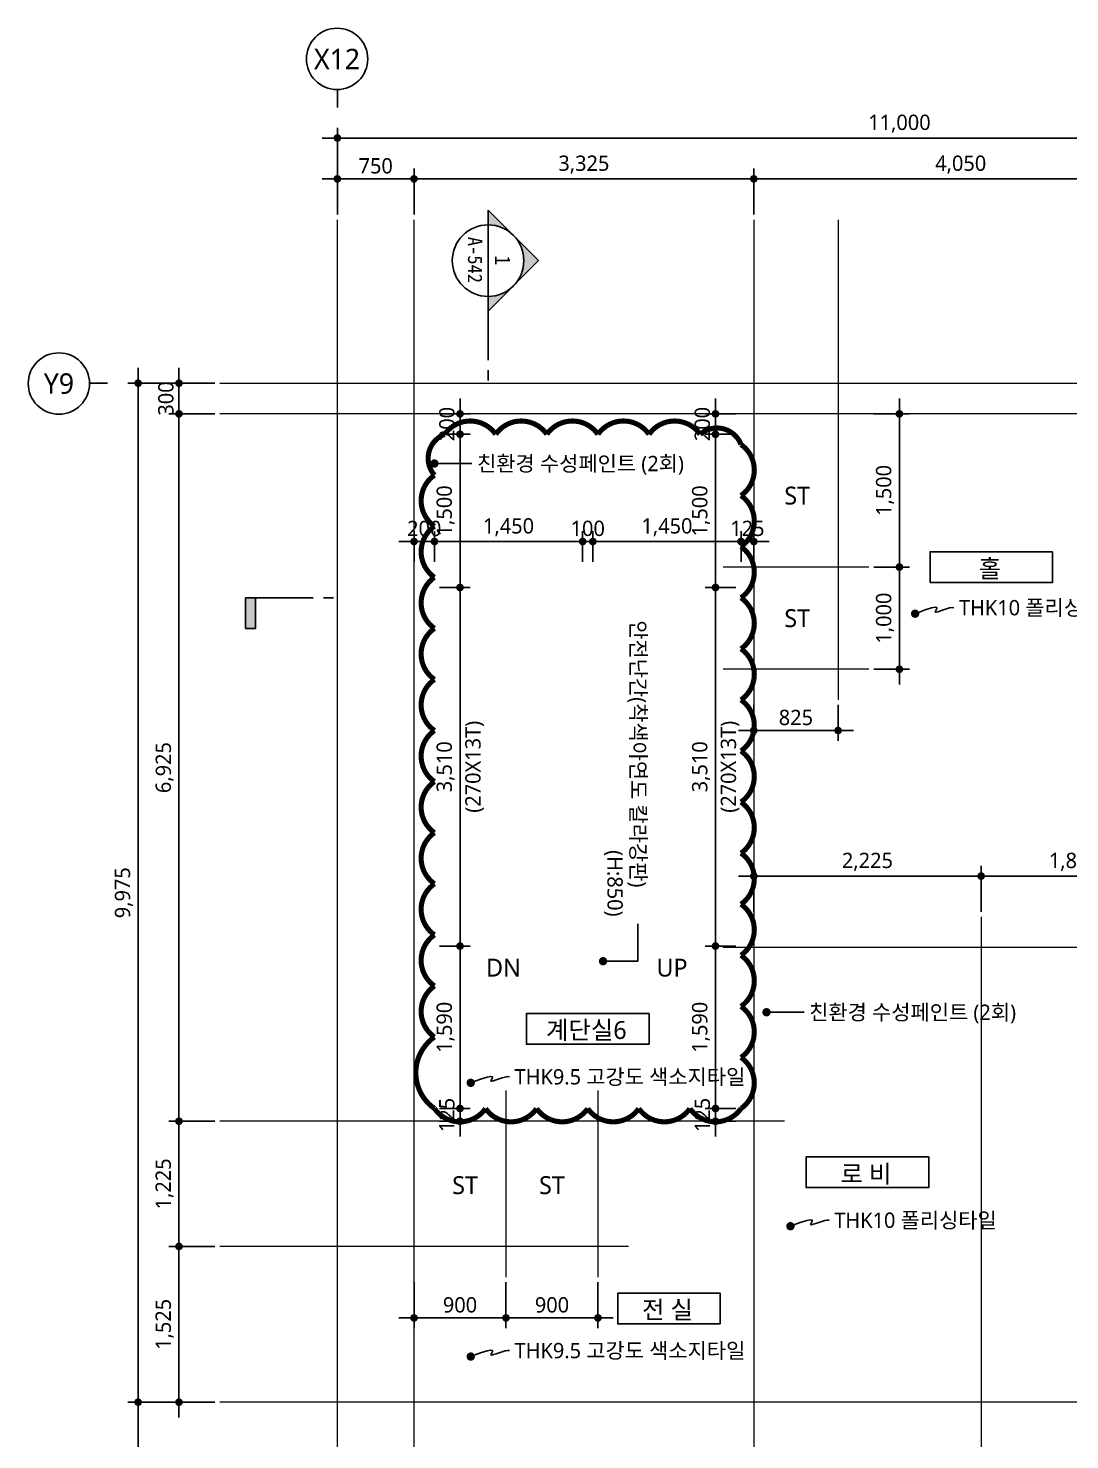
# Model space of a CAD drawing. Header units: millimetres. Extents: x 1424731 to 1631737, y 707248 to 849681.
# Drawn here: x 1568481 to 1578673, y 715176 to 728994 of the extents above; entities that cross this region are included whole.
import ezdxf
from ezdxf.enums import TextEntityAlignment as Align

# ---------------------------------------------------------------- set-up
doc = ezdxf.new("R2010")
doc.units = ezdxf.units.MM
doc.header["$MEASUREMENT"] = 0
doc.linetypes.add('CEN', pattern=[62, 60, -1, 0, -1])
doc.layers.get('0').update_dxf_attribs({"linetype": 'CONTINUOUS'})
for name, color, linetype, lineweight in [('A-AXIS-BUBL', 7, 'CONTINUOUS', 25), ('A-CNTL', 1, 'CEN', 15), ('A-DIMS', 7, 'CONTINUOUS', 25), ('A-MKXS-LEAD', 7, 'CONTINUOUS', 25), ('A-MKXS-MAK1', 3, 'CONTINUOUS', 25), ('A-MKXS-TEXT1', 3, 'CONTINUOUS', 25), ('A-MKXS-TEXT2', 7, 'CONTINUOUS', 25), ('A-MKXX-NAME', 3, 'CONTINUOUS', 25), ('A-MKXX-SYMB', 7, 'CONTINUOUS', 25), ('A-XXXX-TXT2', 3, 'CONTINUOUS', 25), ('REV-202205', 20, 'CONTINUOUS', 25)]:
    doc.layers.add(name, color=color, linetype=linetype, lineweight=lineweight)
doc.styles.add('HY울릉도L', font='')
doc.styles.add('돋움체', font='')
doc.styles.add('맑은고딕', font='malgun.ttf')
doc.styles.get('HY울릉도L').set_extended_font_data('HYwulM')
doc.styles.get('돋움체').set_extended_font_data('DotumChe')
doc.dimstyles.new('CDIM', dxfattribs={"dimtxt": 3, "dimasz": 1.5, "dimexe": 2, "dimexo": 1, "dimgap": 1, "dimtad": 1, "dimdec": 0, "dimrnd": 0.5, "dimzin": 0, "dimdsep": 32, "dimlunit": 6, "dimtxsty": 'HY울릉도L', "dimblk1": '_CIDOT', "dimblk2": '_CIDOT', "dimsah": 1, "dimcen": 5.5, "dimclrd": 2, "dimclre": 2, "dimclrt": 7, "dimadec": 0, "dimazin": 0, "dimtfac": 1, "dimtdec": 0, "dimtix": 1, "dimtmove": 2, "dimatfit": 1, "dimldrblk": '_CIDOT', "dimfxl": 1, "dimtolj": 1, "dimtzin": 0, "dimlwd": -1, "dimarcsym": 0})

# ---------------------------------------------------------------- blocks, each defined once
blk = doc.blocks.new('_CIDOT')
at = {"color": 0, "linetype": 'ByBlock'}
blk.add_line((2, 0), (-1, 0), dxfattribs=at)
at = {"color": 0, "linetype": 'ByBlock', "const_width": 0.5}
blk.add_lwpolyline([(-0.25, 0, 1), (0.25, 0, 1)], format="xyb", close=True, dxfattribs=at)
blk = doc.blocks.new('*D216')
at = {"layer": 'A-DIMS', "transparency": 16777216}
for p, q in [((1569956, 725594), (1569956, 725669)), ((1569956, 725519), (1569956, 725219)), ((1569956, 725144), (1569956, 725069))]:
    blk.add_line(p, q, dxfattribs=at)
at = {"layer": 'A-DIMS', "lineweight": -2, "transparency": 16777216}
for p, q in [((1570306, 725519), (1569856, 725519)), ((1570306, 725219), (1569856, 725219))]:
    blk.add_line(p, q, dxfattribs=at)
at = {"layer": 'A-DIMS', "transparency": 16777216, "xscale": 75, "yscale": 75, "zscale": 75}
for p, rotation in [((1569956, 725519), 270), ((1569956, 725219), 90)]:
    blk.add_blockref('_CIDOT', p, dxfattribs=dict(at, rotation=rotation))
at = {"layer": 'A-DIMS', "color": 3, "transparency": 16777216, "insert": (1569828, 725369), "char_height": 150, "attachment_point": 5, "rotation": 90, "style": '맑은고딕'}
blk.add_mtext('\\A1;300', dxfattribs=at)
blk = doc.blocks.new('*D217')
at = {"layer": 'A-DIMS', "lineweight": -2, "transparency": 16777216}
for p, q in [((1570306, 725219), (1569856, 725219)), ((1570306, 718294), (1569856, 718294))]:
    blk.add_line(p, q, dxfattribs=at)
at = {"layer": 'A-DIMS', "transparency": 16777216}
blk.add_line((1569956, 725144), (1569956, 718369), dxfattribs=at)
at = {"layer": 'A-DIMS', "transparency": 16777216, "xscale": 75, "yscale": 75, "zscale": 75}
for p, rotation in [((1569956, 725219), 90), ((1569956, 718294), 270)]:
    blk.add_blockref('_CIDOT', p, dxfattribs=dict(at, rotation=rotation))
at = {"layer": 'A-DIMS', "color": 3, "transparency": 16777216, "insert": (1569816, 721756), "char_height": 150, "attachment_point": 5, "rotation": 90, "style": '맑은고딕'}
blk.add_mtext('\\A1;6,925', dxfattribs=at)
blk = doc.blocks.new('*D221')
at = {"layer": 'A-DIMS', "lineweight": -2, "transparency": 16777216}
for p, q in [((1575581, 727169), (1575581, 727619)), ((1579631, 727169), (1579631, 727619))]:
    blk.add_line(p, q, dxfattribs=at)
at = {"layer": 'A-DIMS', "transparency": 16777216}
blk.add_line((1575656, 727519), (1579556, 727519), dxfattribs=at)
at = {"layer": 'A-DIMS', "transparency": 16777216, "xscale": 75, "yscale": 75, "zscale": 75, "rotation": 180}
blk.add_blockref('_CIDOT', (1575581, 727519), dxfattribs=at)
at = {"layer": 'A-DIMS', "transparency": 16777216, "xscale": 75, "yscale": 75, "zscale": 75}
blk.add_blockref('_CIDOT', (1579631, 727519), dxfattribs=at)
at = {"layer": 'A-DIMS', "color": 3, "transparency": 16777216, "insert": (1577606, 727659), "char_height": 150, "attachment_point": 5, "style": '맑은고딕'}
blk.add_mtext('\\A1;4,050', dxfattribs=at)
blk = doc.blocks.new('*D222')
at = {"layer": 'A-DIMS', "lineweight": -2, "transparency": 16777216}
for p, q in [((1572256, 727169), (1572256, 727619)), ((1575581, 727169), (1575581, 727619))]:
    blk.add_line(p, q, dxfattribs=at)
at = {"layer": 'A-DIMS', "transparency": 16777216}
blk.add_line((1572331, 727519), (1575506, 727519), dxfattribs=at)
at = {"layer": 'A-DIMS', "transparency": 16777216, "xscale": 75, "yscale": 75, "zscale": 75, "rotation": 180}
blk.add_blockref('_CIDOT', (1572256, 727519), dxfattribs=at)
at = {"layer": 'A-DIMS', "transparency": 16777216, "xscale": 75, "yscale": 75, "zscale": 75}
blk.add_blockref('_CIDOT', (1575581, 727519), dxfattribs=at)
at = {"layer": 'A-DIMS', "color": 3, "transparency": 16777216, "insert": (1573918, 727659), "char_height": 150, "attachment_point": 5, "style": '맑은고딕'}
blk.add_mtext('\\A1;3,325', dxfattribs=at)
blk = doc.blocks.new('*D223')
at = {"layer": 'A-DIMS', "lineweight": -2, "transparency": 16777216}
for p, q in [((1571506, 727169), (1571506, 727619)), ((1572256, 727169), (1572256, 727619))]:
    blk.add_line(p, q, dxfattribs=at)
at = {"layer": 'A-DIMS', "transparency": 16777216}
blk.add_line((1571581, 727519), (1572181, 727519), dxfattribs=at)
at = {"layer": 'A-DIMS', "transparency": 16777216, "xscale": 75, "yscale": 75, "zscale": 75, "rotation": 180}
blk.add_blockref('_CIDOT', (1571506, 727519), dxfattribs=at)
at = {"layer": 'A-DIMS', "transparency": 16777216, "xscale": 75, "yscale": 75, "zscale": 75}
blk.add_blockref('_CIDOT', (1572256, 727519), dxfattribs=at)
at = {"layer": 'A-DIMS', "color": 3, "transparency": 16777216, "insert": (1571881, 727646), "char_height": 150, "attachment_point": 5, "style": '맑은고딕'}
blk.add_mtext('\\A1;750', dxfattribs=at)
blk = doc.blocks.new('*D224')
at = {"layer": 'A-DIMS', "lineweight": -2, "transparency": 16777216}
for p, q in [((1575581, 722369), (1575581, 722019)), ((1576406, 722369), (1576406, 722019))]:
    blk.add_line(p, q, dxfattribs=at)
at = {"layer": 'A-DIMS', "transparency": 16777216}
blk.add_line((1575656, 722119), (1576331, 722119), dxfattribs=at)
at = {"layer": 'A-DIMS', "transparency": 16777216, "xscale": 75, "yscale": 75, "zscale": 75, "rotation": 180}
blk.add_blockref('_CIDOT', (1575581, 722119), dxfattribs=at)
at = {"layer": 'A-DIMS', "transparency": 16777216, "xscale": 75, "yscale": 75, "zscale": 75}
blk.add_blockref('_CIDOT', (1576406, 722119), dxfattribs=at)
at = {"layer": 'A-DIMS', "color": 3, "transparency": 16777216, "insert": (1575993, 722246), "char_height": 150, "attachment_point": 5, "style": '맑은고딕'}
blk.add_mtext('\\A1;825', dxfattribs=at)
blk = doc.blocks.new('*D225')
at = {"layer": 'A-DIMS', "lineweight": -2, "transparency": 16777216}
for p, q in [((1576756, 725219), (1577106, 725219)), ((1576756, 723719), (1577106, 723719))]:
    blk.add_line(p, q, dxfattribs=at)
at = {"layer": 'A-DIMS', "transparency": 16777216}
blk.add_line((1577006, 725144), (1577006, 723794), dxfattribs=at)
at = {"layer": 'A-DIMS', "transparency": 16777216, "xscale": 75, "yscale": 75, "zscale": 75}
for p, rotation in [((1577006, 725219), 90), ((1577006, 723719), 270)]:
    blk.add_blockref('_CIDOT', p, dxfattribs=dict(at, rotation=rotation))
at = {"layer": 'A-DIMS', "color": 3, "transparency": 16777216, "insert": (1576865, 724469), "char_height": 150, "attachment_point": 5, "rotation": 90, "style": '맑은고딕'}
blk.add_mtext('\\A1;1,500', dxfattribs=at)
blk = doc.blocks.new('*D226')
at = {"layer": 'A-DIMS', "lineweight": -2, "transparency": 16777216}
for p, q in [((1571506, 727169), (1571506, 728019)), ((1582506, 727169), (1582506, 728019))]:
    blk.add_line(p, q, dxfattribs=at)
at = {"layer": 'A-DIMS', "transparency": 16777216}
blk.add_line((1582431, 727919), (1571581, 727919), dxfattribs=at)
at = {"layer": 'A-DIMS', "transparency": 16777216, "xscale": 75, "yscale": 75, "zscale": 75, "rotation": 180}
blk.add_blockref('_CIDOT', (1571506, 727919), dxfattribs=at)
at = {"layer": 'A-DIMS', "transparency": 16777216, "xscale": 75, "yscale": 75, "zscale": 75}
blk.add_blockref('_CIDOT', (1582506, 727919), dxfattribs=at)
at = {"layer": 'A-DIMS', "color": 3, "transparency": 16777216, "insert": (1577006, 728059), "char_height": 150, "attachment_point": 5, "style": '맑은고딕'}
blk.add_mtext('\\A1;11,000', dxfattribs=at)
blk = doc.blocks.new('CORE 6- 단면')
at = {"layer": 'A-MKXS-MAK1'}
blk.add_hatch(color=256, dxfattribs=at).paths.add_polyline_path([(11820, 4095), (11920, 4095), (11920, 3795), (11820, 3795)])
h = blk.add_hatch(color=256, dxfattribs=at)
h.paths.add_polyline_path([(9050, 495), (9297, 742, 0.414214), (9297, 247)])
h.paths.add_polyline_path([(9297, 742), (9545, 990), (9545, 845, 0.198912)])
h.paths.add_polyline_path([(9297, 247, 0.198912), (9545, 145), (9545, 0)])
for p, q in [((11920, 4095), (11820, 4095)), ((11820, 3795), (11820, 4095)), ((11920, 3795), (11920, 4095)), ((11157, 3795), (11057, 3795)), ((11920, 3795), (11257, 3795)), ((9545, 1668), (9545, 1568)), ((9545, 1468), (9545, 0)), ((9545, 990), (9050, 495)), ((9545, 0), (9050, 495))]:
    blk.add_line(p, q, dxfattribs=at)
blk.add_circle((9545, 495), 350, dxfattribs=at)
at = {"layer": 'A-MKXS-TEXT2', "style": '돋움체'}
for s, height, p in [('A-542', 140, (9673, 488)), ('1', 150, (9401, 491))]:
    blk.add_text(s, height=height, rotation=90, dxfattribs=at).set_placement(p, align=Align.MIDDLE)
blk = doc.blocks.new('*D397')
at = {"layer": 'A-DIMS', "lineweight": -2, "transparency": 16777216}
for p, q in [((1576756, 723719), (1577106, 723719)), ((1576756, 722719), (1577106, 722719))]:
    blk.add_line(p, q, dxfattribs=at)
at = {"layer": 'A-DIMS', "transparency": 16777216}
blk.add_line((1577006, 722794), (1577006, 723644), dxfattribs=at)
at = {"layer": 'A-DIMS', "transparency": 16777216, "xscale": 75, "yscale": 75, "zscale": 75}
for p, rotation in [((1577006, 723719), 90), ((1577006, 722719), 270)]:
    blk.add_blockref('_CIDOT', p, dxfattribs=dict(at, rotation=rotation))
at = {"layer": 'A-DIMS', "color": 3, "transparency": 16777216, "insert": (1576865, 723219), "char_height": 150, "attachment_point": 5, "rotation": 90, "style": '맑은고딕'}
blk.add_mtext('\\A1;1,000', dxfattribs=at)
blk = doc.blocks.new('*D398')
at = {"layer": 'A-DIMS', "lineweight": -2, "transparency": 16777216}
for p, q in [((1570306, 718294), (1569856, 718294)), ((1570306, 717069), (1569856, 717069))]:
    blk.add_line(p, q, dxfattribs=at)
at = {"layer": 'A-DIMS', "transparency": 16777216}
blk.add_line((1569956, 717144), (1569956, 718219), dxfattribs=at)
at = {"layer": 'A-DIMS', "transparency": 16777216, "xscale": 75, "yscale": 75, "zscale": 75}
for p, rotation in [((1569956, 718294), 90), ((1569956, 717069), 270)]:
    blk.add_blockref('_CIDOT', p, dxfattribs=dict(at, rotation=rotation))
at = {"layer": 'A-DIMS', "color": 3, "transparency": 16777216, "insert": (1569815, 717681), "char_height": 150, "attachment_point": 5, "rotation": 90, "style": '맑은고딕'}
blk.add_mtext('\\A1;1,225', dxfattribs=at)
blk = doc.blocks.new('*D399')
at = {"layer": 'A-DIMS', "lineweight": -2, "transparency": 16777216}
for p, q in [((1572256, 716719), (1572256, 716269)), ((1573156, 716719), (1573156, 716269))]:
    blk.add_line(p, q, dxfattribs=at)
at = {"layer": 'A-DIMS', "transparency": 16777216}
blk.add_line((1573081, 716369), (1572331, 716369), dxfattribs=at)
at = {"layer": 'A-DIMS', "transparency": 16777216, "xscale": 75, "yscale": 75, "zscale": 75, "rotation": 180}
blk.add_blockref('_CIDOT', (1572256, 716369), dxfattribs=at)
at = {"layer": 'A-DIMS', "transparency": 16777216, "xscale": 75, "yscale": 75, "zscale": 75}
blk.add_blockref('_CIDOT', (1573156, 716369), dxfattribs=at)
at = {"layer": 'A-DIMS', "color": 3, "transparency": 16777216, "insert": (1572706, 716496), "char_height": 150, "attachment_point": 5, "style": '맑은고딕'}
blk.add_mtext('\\A1;900', dxfattribs=at)
blk = doc.blocks.new('*D400')
at = {"layer": 'A-DIMS', "lineweight": -2, "transparency": 16777216}
for p, q in [((1573156, 716719), (1573156, 716269)), ((1574056, 716719), (1574056, 716269))]:
    blk.add_line(p, q, dxfattribs=at)
at = {"layer": 'A-DIMS', "transparency": 16777216}
blk.add_line((1573231, 716369), (1573981, 716369), dxfattribs=at)
at = {"layer": 'A-DIMS', "transparency": 16777216, "xscale": 75, "yscale": 75, "zscale": 75, "rotation": 180}
blk.add_blockref('_CIDOT', (1573156, 716369), dxfattribs=at)
at = {"layer": 'A-DIMS', "transparency": 16777216, "xscale": 75, "yscale": 75, "zscale": 75}
blk.add_blockref('_CIDOT', (1574056, 716369), dxfattribs=at)
at = {"layer": 'A-DIMS', "color": 3, "transparency": 16777216, "insert": (1573606, 716496), "char_height": 150, "attachment_point": 5, "style": '맑은고딕'}
blk.add_mtext('\\A1;900', dxfattribs=at)
blk = doc.blocks.new('*D962')
at = {"layer": 'A-DIMS', "lineweight": -2, "transparency": 16777216}
for p, q in [((1574006, 723769), (1574006, 724069)), ((1575456, 723769), (1575456, 724069))]:
    blk.add_line(p, q, dxfattribs=at)
at = {"layer": 'A-DIMS', "transparency": 16777216}
blk.add_line((1574081, 723969), (1575381, 723969), dxfattribs=at)
at = {"layer": 'A-DIMS', "transparency": 16777216, "xscale": 75, "yscale": 75, "zscale": 75, "rotation": 180}
blk.add_blockref('_CIDOT', (1574006, 723969), dxfattribs=at)
at = {"layer": 'A-DIMS', "transparency": 16777216, "xscale": 75, "yscale": 75, "zscale": 75}
blk.add_blockref('_CIDOT', (1575456, 723969), dxfattribs=at)
at = {"layer": 'A-DIMS', "color": 3, "transparency": 16777216, "insert": (1574731, 724109), "char_height": 150, "attachment_point": 5, "style": '맑은고딕'}
blk.add_mtext('\\A1;1,450', dxfattribs=at)
blk = doc.blocks.new('*D963')
at = {"layer": 'A-DIMS', "lineweight": -2, "transparency": 16777216}
for p, q in [((1575406, 723519), (1575106, 723519)), ((1575406, 720009), (1575106, 720009))]:
    blk.add_line(p, q, dxfattribs=at)
at = {"layer": 'A-DIMS', "transparency": 16777216}
blk.add_line((1575206, 720084), (1575206, 723444), dxfattribs=at)
at = {"layer": 'A-DIMS', "transparency": 16777216, "xscale": 75, "yscale": 75, "zscale": 75}
for p, rotation in [((1575206, 723519), 90), ((1575206, 720009), 270)]:
    blk.add_blockref('_CIDOT', p, dxfattribs=dict(at, rotation=rotation))
at = {"layer": 'A-DIMS', "color": 3, "transparency": 16777216, "char_height": 150, "attachment_point": 5, "rotation": 90, "style": '맑은고딕'}
for s, insert in [('\\A1;(270X13T)', (1575349, 721764)), ('\\A1;3,510', (1575065, 721764))]:
    blk.add_mtext(s, dxfattribs=dict(at, insert=insert))
blk = doc.blocks.new('*D964')
at = {"layer": 'A-DIMS', "lineweight": -2, "transparency": 16777216}
for p, q in [((1575406, 720009), (1575106, 720009)), ((1575406, 718419), (1575106, 718419))]:
    blk.add_line(p, q, dxfattribs=at)
at = {"layer": 'A-DIMS', "transparency": 16777216}
blk.add_line((1575206, 719934), (1575206, 718494), dxfattribs=at)
at = {"layer": 'A-DIMS', "transparency": 16777216, "xscale": 75, "yscale": 75, "zscale": 75}
for p, rotation in [((1575206, 720009), 90), ((1575206, 718419), 270)]:
    blk.add_blockref('_CIDOT', p, dxfattribs=dict(at, rotation=rotation))
at = {"layer": 'A-DIMS', "color": 3, "transparency": 16777216, "insert": (1575065, 719214), "char_height": 150, "attachment_point": 5, "rotation": 90, "style": '맑은고딕'}
blk.add_mtext('\\A1;1,590', dxfattribs=at)
blk = doc.blocks.new('*D965')
at = {"layer": 'A-DIMS', "lineweight": -2, "transparency": 16777216}
for p, q in [((1575406, 725019), (1575106, 725019)), ((1575406, 723519), (1575106, 723519))]:
    blk.add_line(p, q, dxfattribs=at)
at = {"layer": 'A-DIMS', "transparency": 16777216}
blk.add_line((1575206, 723594), (1575206, 724944), dxfattribs=at)
at = {"layer": 'A-DIMS', "transparency": 16777216, "xscale": 75, "yscale": 75, "zscale": 75}
for p, rotation in [((1575206, 725019), 90), ((1575206, 723519), 270)]:
    blk.add_blockref('_CIDOT', p, dxfattribs=dict(at, rotation=rotation))
at = {"layer": 'A-DIMS', "color": 3, "transparency": 16777216, "insert": (1575065, 724269), "char_height": 150, "attachment_point": 5, "rotation": 90, "style": '맑은고딕'}
blk.add_mtext('\\A1;1,500', dxfattribs=at)
blk = doc.blocks.new('*D966')
at = {"layer": 'A-DIMS', "transparency": 16777216}
for p, q in [((1575206, 725294), (1575206, 725369)), ((1575206, 725019), (1575206, 725219)), ((1575206, 724944), (1575206, 724869))]:
    blk.add_line(p, q, dxfattribs=at)
at = {"layer": 'A-DIMS', "lineweight": -2, "transparency": 16777216}
for p, q in [((1575406, 725219), (1575106, 725219)), ((1575406, 725019), (1575106, 725019))]:
    blk.add_line(p, q, dxfattribs=at)
at = {"layer": 'A-DIMS', "transparency": 16777216, "xscale": 75, "yscale": 75, "zscale": 75}
for p, rotation in [((1575206, 725219), 270), ((1575206, 725019), 90)]:
    blk.add_blockref('_CIDOT', p, dxfattribs=dict(at, rotation=rotation))
at = {"layer": 'A-DIMS', "color": 3, "transparency": 16777216, "insert": (1575078, 725119), "char_height": 150, "attachment_point": 5, "rotation": 90, "style": '맑은고딕'}
blk.add_mtext('\\A1;200', dxfattribs=at)
blk = doc.blocks.new('*D967')
at = {"layer": 'A-DIMS', "transparency": 16777216}
for p, q in [((1575206, 718494), (1575206, 718569)), ((1575206, 718419), (1575206, 718294)), ((1575206, 718219), (1575206, 718144))]:
    blk.add_line(p, q, dxfattribs=at)
at = {"layer": 'A-DIMS', "lineweight": -2, "transparency": 16777216}
for p, q in [((1575406, 718419), (1575106, 718419)), ((1575406, 718294), (1575106, 718294))]:
    blk.add_line(p, q, dxfattribs=at)
at = {"layer": 'A-DIMS', "transparency": 16777216, "xscale": 75, "yscale": 75, "zscale": 75}
for p, rotation in [((1575206, 718419), 270), ((1575206, 718294), 90)]:
    blk.add_blockref('_CIDOT', p, dxfattribs=dict(at, rotation=rotation))
at = {"layer": 'A-DIMS', "color": 3, "transparency": 16777216, "insert": (1575078, 718356), "char_height": 150, "attachment_point": 5, "rotation": 90, "style": '맑은고딕'}
blk.add_mtext('\\A1;125', dxfattribs=at)
blk = doc.blocks.new('*D968')
at = {"layer": 'A-DIMS', "lineweight": -2, "transparency": 16777216}
for p, q in [((1572456, 723769), (1572456, 724069)), ((1573906, 723769), (1573906, 724069))]:
    blk.add_line(p, q, dxfattribs=at)
at = {"layer": 'A-DIMS', "transparency": 16777216}
blk.add_line((1572531, 723969), (1573831, 723969), dxfattribs=at)
at = {"layer": 'A-DIMS', "transparency": 16777216, "xscale": 75, "yscale": 75, "zscale": 75, "rotation": 180}
blk.add_blockref('_CIDOT', (1572456, 723969), dxfattribs=at)
at = {"layer": 'A-DIMS', "transparency": 16777216, "xscale": 75, "yscale": 75, "zscale": 75}
blk.add_blockref('_CIDOT', (1573906, 723969), dxfattribs=at)
at = {"layer": 'A-DIMS', "color": 3, "transparency": 16777216, "insert": (1573181, 724109), "char_height": 150, "attachment_point": 5, "style": '맑은고딕'}
blk.add_mtext('\\A1;1,450', dxfattribs=at)
blk = doc.blocks.new('*D969')
at = {"layer": 'A-DIMS', "lineweight": -2, "transparency": 16777216}
for p, q in [((1573906, 723769), (1573906, 724069)), ((1574006, 723769), (1574006, 724069))]:
    blk.add_line(p, q, dxfattribs=at)
at = {"layer": 'A-DIMS', "transparency": 16777216}
for p, q in [((1573831, 723969), (1573756, 723969)), ((1574006, 723969), (1573906, 723969)), ((1574081, 723969), (1574156, 723969))]:
    blk.add_line(p, q, dxfattribs=at)
at = {"layer": 'A-DIMS', "transparency": 16777216, "xscale": 75, "yscale": 75, "zscale": 75}
blk.add_blockref('_CIDOT', (1573906, 723969), dxfattribs=at)
at = {"layer": 'A-DIMS', "transparency": 16777216, "xscale": 75, "yscale": 75, "zscale": 75, "rotation": 180}
blk.add_blockref('_CIDOT', (1574006, 723969), dxfattribs=at)
at = {"layer": 'A-DIMS', "color": 3, "transparency": 16777216, "insert": (1573956, 724097), "char_height": 150, "attachment_point": 5, "style": '맑은고딕'}
blk.add_mtext('\\A1;100', dxfattribs=at)
blk = doc.blocks.new('*D970')
at = {"layer": 'A-DIMS', "lineweight": -2, "transparency": 16777216}
for p, q in [((1572256, 723769), (1572256, 724069)), ((1572456, 723769), (1572456, 724069))]:
    blk.add_line(p, q, dxfattribs=at)
at = {"layer": 'A-DIMS', "transparency": 16777216}
for p, q in [((1572181, 723969), (1572106, 723969)), ((1572456, 723969), (1572256, 723969)), ((1572531, 723969), (1572606, 723969))]:
    blk.add_line(p, q, dxfattribs=at)
at = {"layer": 'A-DIMS', "transparency": 16777216, "xscale": 75, "yscale": 75, "zscale": 75}
blk.add_blockref('_CIDOT', (1572256, 723969), dxfattribs=at)
at = {"layer": 'A-DIMS', "transparency": 16777216, "xscale": 75, "yscale": 75, "zscale": 75, "rotation": 180}
blk.add_blockref('_CIDOT', (1572456, 723969), dxfattribs=at)
at = {"layer": 'A-DIMS', "color": 3, "transparency": 16777216, "insert": (1572356, 724096), "char_height": 150, "attachment_point": 5, "style": '맑은고딕'}
blk.add_mtext('\\A1;200', dxfattribs=at)
blk = doc.blocks.new('*D971')
at = {"layer": 'A-DIMS', "lineweight": -2, "transparency": 16777216}
for p, q in [((1572506, 723519), (1572806, 723519)), ((1572506, 720009), (1572806, 720009))]:
    blk.add_line(p, q, dxfattribs=at)
at = {"layer": 'A-DIMS', "transparency": 16777216}
blk.add_line((1572706, 720084), (1572706, 723444), dxfattribs=at)
at = {"layer": 'A-DIMS', "transparency": 16777216, "xscale": 75, "yscale": 75, "zscale": 75}
for p, rotation in [((1572706, 723519), 90), ((1572706, 720009), 270)]:
    blk.add_blockref('_CIDOT', p, dxfattribs=dict(at, rotation=rotation))
at = {"layer": 'A-DIMS', "color": 3, "transparency": 16777216, "char_height": 150, "attachment_point": 5, "rotation": 90, "style": '맑은고딕'}
for s, insert in [('\\A1;(270X13T)', (1572849, 721764)), ('\\A1;3,510', (1572565, 721764))]:
    blk.add_mtext(s, dxfattribs=dict(at, insert=insert))
blk = doc.blocks.new('*D972')
at = {"layer": 'A-DIMS', "lineweight": -2, "transparency": 16777216}
for p, q in [((1572506, 720009), (1572806, 720009)), ((1572506, 718419), (1572806, 718419))]:
    blk.add_line(p, q, dxfattribs=at)
at = {"layer": 'A-DIMS', "transparency": 16777216}
blk.add_line((1572706, 719934), (1572706, 718494), dxfattribs=at)
at = {"layer": 'A-DIMS', "transparency": 16777216, "xscale": 75, "yscale": 75, "zscale": 75}
for p, rotation in [((1572706, 720009), 90), ((1572706, 718419), 270)]:
    blk.add_blockref('_CIDOT', p, dxfattribs=dict(at, rotation=rotation))
at = {"layer": 'A-DIMS', "color": 3, "transparency": 16777216, "insert": (1572565, 719214), "char_height": 150, "attachment_point": 5, "rotation": 90, "style": '맑은고딕'}
blk.add_mtext('\\A1;1,590', dxfattribs=at)
blk = doc.blocks.new('*D973')
at = {"layer": 'A-DIMS', "lineweight": -2, "transparency": 16777216}
for p, q in [((1572506, 725019), (1572806, 725019)), ((1572506, 723519), (1572806, 723519))]:
    blk.add_line(p, q, dxfattribs=at)
at = {"layer": 'A-DIMS', "transparency": 16777216}
blk.add_line((1572706, 723594), (1572706, 724944), dxfattribs=at)
at = {"layer": 'A-DIMS', "transparency": 16777216, "xscale": 75, "yscale": 75, "zscale": 75}
for p, rotation in [((1572706, 725019), 90), ((1572706, 723519), 270)]:
    blk.add_blockref('_CIDOT', p, dxfattribs=dict(at, rotation=rotation))
at = {"layer": 'A-DIMS', "color": 3, "transparency": 16777216, "insert": (1572565, 724269), "char_height": 150, "attachment_point": 5, "rotation": 90, "style": '맑은고딕'}
blk.add_mtext('\\A1;1,500', dxfattribs=at)
blk = doc.blocks.new('*D974')
at = {"layer": 'A-DIMS', "transparency": 16777216}
for p, q in [((1572706, 725294), (1572706, 725369)), ((1572706, 725019), (1572706, 725219)), ((1572706, 724944), (1572706, 724869))]:
    blk.add_line(p, q, dxfattribs=at)
at = {"layer": 'A-DIMS', "lineweight": -2, "transparency": 16777216}
for p, q in [((1572506, 725219), (1572806, 725219)), ((1572506, 725019), (1572806, 725019))]:
    blk.add_line(p, q, dxfattribs=at)
at = {"layer": 'A-DIMS', "transparency": 16777216, "xscale": 75, "yscale": 75, "zscale": 75}
for p, rotation in [((1572706, 725219), 270), ((1572706, 725019), 90)]:
    blk.add_blockref('_CIDOT', p, dxfattribs=dict(at, rotation=rotation))
at = {"layer": 'A-DIMS', "color": 3, "transparency": 16777216, "insert": (1572578, 725119), "char_height": 150, "attachment_point": 5, "rotation": 90, "style": '맑은고딕'}
blk.add_mtext('\\A1;200', dxfattribs=at)
blk = doc.blocks.new('*D975')
at = {"layer": 'A-DIMS', "transparency": 16777216}
for p, q in [((1572706, 718494), (1572706, 718569)), ((1572706, 718419), (1572706, 718294)), ((1572706, 718219), (1572706, 718144))]:
    blk.add_line(p, q, dxfattribs=at)
at = {"layer": 'A-DIMS', "lineweight": -2, "transparency": 16777216}
for p, q in [((1572506, 718419), (1572806, 718419)), ((1572506, 718294), (1572806, 718294))]:
    blk.add_line(p, q, dxfattribs=at)
at = {"layer": 'A-DIMS', "transparency": 16777216, "xscale": 75, "yscale": 75, "zscale": 75}
for p, rotation in [((1572706, 718419), 270), ((1572706, 718294), 90)]:
    blk.add_blockref('_CIDOT', p, dxfattribs=dict(at, rotation=rotation))
at = {"layer": 'A-DIMS', "color": 3, "transparency": 16777216, "insert": (1572578, 718356), "char_height": 150, "attachment_point": 5, "rotation": 90, "style": '맑은고딕'}
blk.add_mtext('\\A1;125', dxfattribs=at)
blk = doc.blocks.new('*D992')
at = {"layer": 'A-DIMS', "lineweight": -2, "transparency": 16777216}
for p, q in [((1575456, 723769), (1575456, 724069)), ((1575581, 723769), (1575581, 724069))]:
    blk.add_line(p, q, dxfattribs=at)
at = {"layer": 'A-DIMS', "transparency": 16777216}
for p, q in [((1575381, 723969), (1575306, 723969)), ((1575581, 723969), (1575456, 723969)), ((1575656, 723969), (1575731, 723969))]:
    blk.add_line(p, q, dxfattribs=at)
at = {"layer": 'A-DIMS', "transparency": 16777216, "xscale": 75, "yscale": 75, "zscale": 75}
blk.add_blockref('_CIDOT', (1575456, 723969), dxfattribs=at)
at = {"layer": 'A-DIMS', "transparency": 16777216, "xscale": 75, "yscale": 75, "zscale": 75, "rotation": 180}
blk.add_blockref('_CIDOT', (1575581, 723969), dxfattribs=at)
at = {"layer": 'A-DIMS', "color": 3, "transparency": 16777216, "insert": (1575518, 724097), "char_height": 150, "attachment_point": 5, "style": '맑은고딕'}
blk.add_mtext('\\A1;125', dxfattribs=at)
blk = doc.blocks.new('*D1130')
at = {"layer": 'A-DIMS', "lineweight": -2, "transparency": 16777216}
for p, q in [((1570306, 717069), (1569856, 717069)), ((1570306, 715544), (1569856, 715544))]:
    blk.add_line(p, q, dxfattribs=at)
at = {"layer": 'A-DIMS', "transparency": 16777216}
blk.add_line((1569956, 715619), (1569956, 716994), dxfattribs=at)
at = {"layer": 'A-DIMS', "transparency": 16777216, "xscale": 75, "yscale": 75, "zscale": 75}
for p, rotation in [((1569956, 717069), 90), ((1569956, 715544), 270)]:
    blk.add_blockref('_CIDOT', p, dxfattribs=dict(at, rotation=rotation))
at = {"layer": 'A-DIMS', "color": 3, "transparency": 16777216, "insert": (1569815, 716306), "char_height": 150, "attachment_point": 5, "rotation": 90, "style": '맑은고딕'}
blk.add_mtext('\\A1;1,525', dxfattribs=at)
blk = doc.blocks.new('*D1131')
at = {"layer": 'A-DIMS', "lineweight": -2, "transparency": 16777216}
for p, q in [((1570306, 715544), (1569456, 715544)), ((1570306, 712519), (1569456, 712519))]:
    blk.add_line(p, q, dxfattribs=at)
at = {"layer": 'A-DIMS', "transparency": 16777216}
blk.add_line((1569556, 715469), (1569556, 712594), dxfattribs=at)
at = {"layer": 'A-DIMS', "transparency": 16777216, "xscale": 75, "yscale": 75, "zscale": 75}
for p, rotation in [((1569556, 715544), 90), ((1569556, 712519), 270)]:
    blk.add_blockref('_CIDOT', p, dxfattribs=dict(at, rotation=rotation))
at = {"layer": 'A-DIMS', "color": 3, "transparency": 16777216, "insert": (1569416, 714031), "char_height": 150, "attachment_point": 5, "rotation": 90, "style": '맑은고딕'}
blk.add_mtext('\\A1;3,025', dxfattribs=at)
blk = doc.blocks.new('*D1132')
at = {"layer": 'A-DIMS', "lineweight": -2, "transparency": 16777216}
for p, q in [((1570306, 725519), (1569456, 725519)), ((1570306, 715544), (1569456, 715544))]:
    blk.add_line(p, q, dxfattribs=at)
at = {"layer": 'A-DIMS', "transparency": 16777216}
blk.add_line((1569556, 715619), (1569556, 725444), dxfattribs=at)
at = {"layer": 'A-DIMS', "transparency": 16777216, "xscale": 75, "yscale": 75, "zscale": 75}
for p, rotation in [((1569556, 725519), 90), ((1569556, 715544), 270)]:
    blk.add_blockref('_CIDOT', p, dxfattribs=dict(at, rotation=rotation))
at = {"layer": 'A-DIMS', "color": 3, "transparency": 16777216, "insert": (1569416, 720531), "char_height": 150, "attachment_point": 5, "rotation": 90, "style": '맑은고딕'}
blk.add_mtext('\\A1;9,975', dxfattribs=at)
blk = doc.blocks.new('*D1147')
at = {"layer": 'A-DIMS', "lineweight": -2, "transparency": 16777216}
for p, q in [((1575581, 720344), (1575581, 720794)), ((1577806, 720344), (1577806, 720794))]:
    blk.add_line(p, q, dxfattribs=at)
at = {"layer": 'A-DIMS', "transparency": 16777216}
blk.add_line((1577731, 720694), (1575656, 720694), dxfattribs=at)
at = {"layer": 'A-DIMS', "transparency": 16777216, "xscale": 75, "yscale": 75, "zscale": 75, "rotation": 180}
blk.add_blockref('_CIDOT', (1575581, 720694), dxfattribs=at)
at = {"layer": 'A-DIMS', "transparency": 16777216, "xscale": 75, "yscale": 75, "zscale": 75}
blk.add_blockref('_CIDOT', (1577806, 720694), dxfattribs=at)
at = {"layer": 'A-DIMS', "color": 3, "transparency": 16777216, "insert": (1576693, 720834), "char_height": 150, "attachment_point": 5, "style": '맑은고딕'}
blk.add_mtext('\\A1;2,225', dxfattribs=at)
blk = doc.blocks.new('*D1148')
at = {"layer": 'A-DIMS', "lineweight": -2, "transparency": 16777216}
for p, q in [((1577806, 720344), (1577806, 720794)), ((1579631, 720344), (1579631, 720794))]:
    blk.add_line(p, q, dxfattribs=at)
at = {"layer": 'A-DIMS', "transparency": 16777216}
blk.add_line((1577881, 720694), (1579556, 720694), dxfattribs=at)
at = {"layer": 'A-DIMS', "transparency": 16777216, "xscale": 75, "yscale": 75, "zscale": 75, "rotation": 180}
blk.add_blockref('_CIDOT', (1577806, 720694), dxfattribs=at)
at = {"layer": 'A-DIMS', "transparency": 16777216, "xscale": 75, "yscale": 75, "zscale": 75}
blk.add_blockref('_CIDOT', (1579631, 720694), dxfattribs=at)
at = {"layer": 'A-DIMS', "color": 3, "transparency": 16777216, "insert": (1578718, 720834), "char_height": 150, "attachment_point": 5, "style": '맑은고딕'}
blk.add_mtext('\\A1;1,825', dxfattribs=at)

msp = doc.modelspace()

# ---------------------------------------------------------------- linework, layer by layer
at = {"layer": 'A-AXIS-BUBL', "ltscale": 0.2}
for p, q in [((1571505.7, 728218.7), (1571505.7, 728393.7)), ((1569255.7, 725518.7), (1569080.7, 725518.7))]:
    msp.add_line(p, q, dxfattribs=at)
for centre in [(1571502.8, 728693.7), (1568780.7, 725515.7)]:
    msp.add_circle(centre, 300, dxfattribs=at)
at = {"layer": 'A-CNTL'}
for p, q in [((1571505.7, 711093.7), (1571505.7, 727118.7)), ((1572255.7, 727118.7), (1572255.7, 711093.7)), ((1575580.7, 727118.7), (1575580.7, 711093.7)), ((1576405.7, 727118.7), (1576405.7, 722418.7)), ((1570355.7, 725518.7), (1584705.7, 725518.7)), ((1584705.7, 725218.7), (1570355.7, 725218.7)), ((1576705.7, 723718.7), (1575280.7, 723718.7)), ((1576705.7, 722718.7), (1575280.7, 722718.7)), ((1577805.7, 720293.7), (1577805.7, 711093.7)), ((1584705.7, 719993.7), (1575280.7, 719993.7)), ((1573155.7, 718593.7), (1573155.7, 716768.7)), ((1574055.7, 718593.7), (1574055.7, 716768.7)), ((1575880.7, 718293.7), (1570355.7, 718293.7)), ((1574355.7, 717068.7), (1570355.7, 717068.7)), ((1584705.7, 715543.7), (1570355.7, 715543.7))]:
    msp.add_line(p, q, dxfattribs=at)
at = {"layer": 'A-MKXS-LEAD', "const_width": 40}
for points in [[(1572434.9, 724734.8, 1), (1572476.3, 724730.6, 1)], [(1577138.8, 723264.7, 1), (1577180.3, 723260.5, 1)], [(1574107.8, 719881.9, 1), (1574103.7, 719840.4, 1)], [(1575684.9, 719363.1, 1), (1575726.3, 719359, 1)], [(1572790, 718672.4, 1), (1572831.5, 718668.2, 1)], [(1575918.5, 717268.6, 1), (1575960, 717264.4, 1)], [(1572790, 715992.5, 1), (1572831.5, 715988.4, 1)]]:
    msp.add_lwpolyline(points, format="xyb", close=True, dxfattribs=at)
at = {"layer": 'A-MKXS-LEAD'}
for points in [[(1572822.6, 724732.7), (1572455.6, 724732.7), (1572455.6, 724732.7)], [(1577158.7, 723262.3), (1577256.5, 723299.1), (1577320.1, 723319), (1577356.4, 723325.5), (1577371.8, 723322), (1577372.9, 723312.1), (1577366.4, 723299.3), (1577358.9, 723287.1), (1577357, 723279), (1577365.6, 723277.7), (1577383.7, 723282.1), (1577408.6, 723290.3), (1577437.5, 723300.4), (1577467.7, 723310.5), (1577496.5, 723318.7), (1577521.2, 723323), (1577539.1, 723321.5)], [(1574445.1, 720228.2), (1574445.1, 719861.1), (1574105.8, 719861.1)], [(1576072.6, 719361.1), (1575705.6, 719361.1), (1575705.6, 719361.1)], [(1572809.9, 718670), (1572907.7, 718706.9), (1572971.4, 718726.8), (1573007.6, 718733.2), (1573023, 718729.7), (1573024.1, 718719.8), (1573017.7, 718707), (1573010.1, 718694.8), (1573008.2, 718686.8), (1573016.8, 718685.4), (1573035, 718689.8), (1573059.8, 718698), (1573088.7, 718708.1), (1573118.9, 718718.2), (1573147.7, 718726.4), (1573172.4, 718730.7), (1573190.3, 718729.3)], [(1575938.4, 717266.2), (1576036.2, 717303), (1576099.9, 717322.9), (1576136.1, 717329.4), (1576151.5, 717325.9), (1576152.6, 717316), (1576146.2, 717303.2), (1576138.6, 717291), (1576136.7, 717282.9), (1576145.3, 717281.6), (1576163.5, 717286), (1576188.3, 717294.2), (1576217.2, 717304.3), (1576247.4, 717314.4), (1576276.2, 717322.6), (1576300.9, 717326.9), (1576318.8, 717325.4)], [(1572809.9, 715990.1), (1572907.7, 716027), (1572971.4, 716046.9), (1573007.6, 716053.3), (1573023, 716049.8), (1573024.1, 716039.9), (1573017.7, 716027.1), (1573010.1, 716014.9), (1573008.2, 716006.9), (1573016.8, 716005.5), (1573035, 716009.9), (1573059.8, 716018.2), (1573088.7, 716028.3), (1573118.9, 716038.4), (1573147.7, 716046.5), (1573172.4, 716050.8), (1573190.3, 716049.4)]]:
    msp.add_lwpolyline(points, dxfattribs=at)
at = {"layer": 'A-MKXX-SYMB'}
for points in [[(1578505.7, 723868.7), (1577305.7, 723868.7), (1577305.7, 723568.7), (1578505.7, 723568.7)], [(1574555.7, 719348.6), (1573355.7, 719348.6), (1573355.7, 719048.6), (1574555.7, 719048.6)], [(1577293.2, 717944.7), (1576093.2, 717944.7), (1576093.2, 717644.7), (1577293.2, 717644.7)], [(1575250.3, 716610.5), (1574250.3, 716610.5), (1574250.3, 716310.5), (1575250.3, 716310.5)]]:
    msp.add_lwpolyline(points, close=True, dxfattribs=at)
at = {"layer": 'REV-202205', "const_width": 50}
msp.add_lwpolyline([(1572455.7, 718418.7, 0.5205671), (1572955.7, 718418.7, 0.5205671), (1573455.7, 718418.7, 0.5205671), (1573955.7, 718418.7, 0.5205671), (1574455.7, 718418.7, 0.5205671), (1574955.7, 718418.7, 0.5205671), (1575455.7, 718418.7, 0.5205671), (1575455.7, 718918.7, 0.5205671), (1575455.7, 719418.7, 0.5205671), (1575455.7, 719918.7, 0.5205671), (1575455.7, 720418.7, 0.5205671), (1575455.7, 720918.7, 0.5205671), (1575455.7, 721418.7, 0.5205671), (1575455.7, 721918.7, 0.5205671), (1575455.7, 722418.7, 0.5205671), (1575455.7, 722918.7, 0.5205671), (1575455.7, 723418.7, 0.5205671), (1575455.7, 723918.7, 0.5205671), (1575455.7, 724418.7, 0.5205671), (1575455.7, 724918.7, 0.5205671), (1575055.7, 725018.7, 0.5205671), (1574555.7, 725018.7, 0.5205671), (1574055.7, 725018.7, 0.5205671), (1573555.7, 725018.7, 0.5205671), (1573055.7, 725018.7, 0.5205671), (1572555.7, 725018.7, 0.5205671), (1572455.7, 724618.7, 0.5205671), (1572455.7, 724118.7, 0.5205671), (1572455.7, 723618.7, 0.5205671), (1572455.7, 723118.7, 0.5205671), (1572455.7, 722618.7, 0.5205671), (1572455.7, 722118.7, 0.5205671), (1572455.7, 721618.7, 0.5205671), (1572455.7, 721118.7, 0.5205671), (1572455.7, 720618.7, 0.5205671), (1572455.7, 720118.7, 0.5205671), (1572455.7, 719618.7, 0.5205671), (1572455.7, 719118.7, 0.5205671)], format="xyb", close=True, dxfattribs=at)

# ---------------------------------------------------------------- block references
at = {"layer": 'A-DIMS', "rotation": 180}
msp.add_blockref('CORE 6- 단면', (1582525.7, 727213.6), dxfattribs=at)

# ---------------------------------------------------------------- texts
at = {"layer": 'A-MKXS-TEXT1', "style": '맑은고딕'}
for s, p in [('친환경 수성페인트 (2회)', (1572872.6, 724732.7)), ('THK10 폴리싱타일', (1577589.1, 723321.5)), ('친환경 수성페인트 (2회)', (1576122.6, 719361.1)), ('THK9.5 고강도 색소지타일', (1573240.3, 718729.3)), ('THK10 폴리싱타일', (1576368.8, 717325.4)), ('THK9.5 고강도 색소지타일', (1573240.3, 716049.4))]:
    msp.add_text(s, height=150, dxfattribs=at).set_placement(p, align=Align.MIDDLE_LEFT)
for s, p in [('안전난간(착색아연도 칼라강판)', (1574450.9, 723198.1)), ('(H:850)', (1574223.4, 720947.7))]:
    msp.add_text(s, height=150, rotation=270, dxfattribs=at).set_placement(p, align=Align.MIDDLE_LEFT)
at = {"layer": 'A-MKXX-NAME', "style": '맑은고딕'}
for s, p in [('ST', (1576005.7, 724418.7)), ('홀', (1577891.2, 723703)), ('ST', (1576005.7, 723218.7)), ('DN', (1573130.7, 719797.7)), ('UP', (1574780.7, 719797.7)), ('계단실6', (1573942.2, 719187)), ('로 비', (1576678.7, 717779)), ('ST', (1572755.7, 717668.7)), ('ST', (1573605.7, 717668.7)), ('전 실', (1574736.7, 716449))]:
    msp.add_text(s, height=175, dxfattribs=at).set_placement(p, align=Align.MIDDLE_CENTER)
at = {"layer": 'A-XXXX-TXT2', "ltscale": 0.2, "style": '맑은고딕'}
for s, p in [('X12', (1571502.8, 728693.7)), ('Y9', (1568780.7, 725515.7))]:
    msp.add_text(s, height=200, dxfattribs=at).set_placement(p, align=Align.MIDDLE)

# ---------------------------------------------------------------- dimensions: what is measured, and where the dimension line sits
at = {"layer": 'A-DIMS'}
for base, p1, p2, angle, picture, middle in [((1571505.7, 727918.7), (1582505.7, 727118.7), (1571505.7, 727118.7), 180, '*D226', (1577005.7, 728059.2)), ((1569555.7, 725518.7), (1570355.7, 715543.7), (1570355.7, 725518.7), 270, '*D1132', (1569415.7, 720531.2)), ((1569955.7, 725218.7), (1570355.7, 725518.7), (1570355.7, 725218.7), 90, '*D216', (1569828.2, 725368.7)), ((1569955.7, 718293.7), (1570355.7, 725218.7), (1570355.7, 718293.7), 90, '*D217', (1569815.7, 721756.2)), ((1577005.7, 723718.7), (1576705.7, 725218.7), (1576705.7, 723718.7), 270, '*D225', (1576865.3, 724468.7)), ((1573905.8, 723968.7), (1572455.8, 723718.7), (1573905.8, 723718.7), 180, '*D968', (1573180.8, 724109.2)), ((1575455.7, 723968.7), (1574005.7, 723718.7), (1575455.7, 723718.7), 180, '*D962', (1574730.7, 724109.2)), ((1577005.7, 723718.7), (1576705.7, 722718.7), (1576705.7, 723718.7), 90, '*D397', (1576865.3, 723218.7)), ((1575580.7, 720693.7), (1577805.7, 720293.7), (1575580.7, 720293.7), 180, '*D1147', (1576693.2, 720833.8)), ((1572705.8, 718418.6), (1572455.8, 720008.7), (1572455.8, 718418.6), 270, '*D972', (1572565.3, 719213.6)), ((1575205.7, 718418.6), (1575455.8, 720008.7), (1575455.7, 718418.6), 270, '*D964', (1575065.3, 719213.6)), ((1572705.8, 718293.6), (1572455.8, 718418.6), (1572455.8, 718293.6), 270, '*D975', (1572577.9, 718356.1)), ((1575205.7, 718293.6), (1575455.7, 718418.6), (1575455.7, 718293.6), 270, '*D967', (1575077.8, 718356.1)), ((1569955.7, 718293.7), (1570355.7, 717068.7), (1570355.7, 718293.7), 270, '*D398', (1569815.3, 717681.2)), ((1569955.7, 717068.7), (1570355.7, 715543.7), (1570355.7, 717068.7), 270, '*D1130', (1569815.3, 716306.2)), ((1572255.7, 716368.7), (1573155.7, 716768.7), (1572255.7, 716768.7), 180, '*D399', (1572705.7, 716496.2)), ((1569555.7, 712518.7), (1570355.7, 715543.7), (1570355.7, 712518.7), 90, '*D1131', (1569415.7, 714031.2))]:
    dim = msp.add_linear_dim(base=base, p1=p1, p2=p2, angle=angle, dimstyle='CDIM', override={"dimscale": 50, "dimtxsty": '맑은고딕', "dimclrd": 256, "dimclre": 256, "dimclrt": 3}, dxfattribs=at)
    dim.commit()
    dim.dimension.update_dxf_attribs({"geometry": picture, "text_midpoint": middle})
for base, p1, p2, picture, middle in [((1572255.7, 727518.7), (1571505.7, 727118.7), (1572255.7, 727118.7), '*D223', (1571880.7, 727646.2)), ((1575580.7, 727518.7), (1572255.7, 727118.7), (1575580.7, 727118.7), '*D222', (1573918.2, 727658.8)), ((1579630.7, 727518.7), (1575580.7, 727118.7), (1579630.7, 727118.7), '*D221', (1577605.7, 727658.8)), ((1572255.7, 723968.7), (1572455.8, 723718.7), (1572255.7, 723718.7), '*D970', (1572355.7, 724096.2)), ((1573905.8, 723968.7), (1574005.8, 723718.7), (1573905.8, 723718.7), '*D969', (1573955.8, 724096.6)), ((1575455.7, 723968.7), (1575580.7, 723718.7), (1575455.7, 723718.7), '*D992', (1575518.2, 724096.6)), ((1576405.7, 722118.7), (1575580.7, 722418.7), (1576405.7, 722418.7), '*D224', (1575993.2, 722246.2)), ((1579630.7, 720693.7), (1577805.7, 720293.7), (1579630.7, 720293.7), '*D1148', (1578718.2, 720834.2)), ((1574055.7, 716368.7), (1573155.7, 716768.7), (1574055.7, 716768.7), '*D400', (1573605.7, 716496.2))]:
    dim = msp.add_linear_dim(base=base, p1=p1, p2=p2, dimstyle='CDIM', override={"dimscale": 50, "dimtxsty": '맑은고딕', "dimclrd": 256, "dimclre": 256, "dimclrt": 3}, dxfattribs=at)
    dim.commit()
    dim.dimension.update_dxf_attribs({"geometry": picture, "text_midpoint": middle})
for base, p1, p2, text, picture, middle in [((1572705.8, 725218.6), (1572455.8, 725018.6), (1572455.8, 725218.6), '<>\\X', '*D974', (1572705.8, 725118.6)), ((1575205.7, 725218.6), (1575455.7, 725018.6), (1575455.7, 725218.6), '<>\\X', '*D966', (1575205.7, 725118.6)), ((1572705.8, 725018.6), (1572455.8, 723518.7), (1572455.8, 725018.6), '<>\\X', '*D973', (1572705.8, 724268.6)), ((1575205.7, 725018.6), (1575455.7, 723518.6), (1575455.7, 725018.6), '<>\\X', '*D965', (1575205.7, 724268.6)), ((1572705.8, 723518.7), (1572455.8, 720008.7), (1572455.8, 723518.7), '<>\\X(270X13T)', '*D971', (1572705.8, 721763.7)), ((1575205.8, 723518.6), (1575455.8, 720008.7), (1575455.7, 723518.6), '<>\\X(270X13T)', '*D963', (1575205.8, 721763.6))]:
    dim = msp.add_linear_dim(base=base, p1=p1, p2=p2, angle=270, text=text, dimstyle='CDIM', override={"dimscale": 50, "dimtxsty": '맑은고딕', "dimclrd": 256, "dimclre": 256, "dimclrt": 3}, dxfattribs=at)
    dim.commit()
    dim.dimension.update_dxf_attribs({"geometry": picture, "text_midpoint": middle})

doc.saveas('drawing.dxf')
